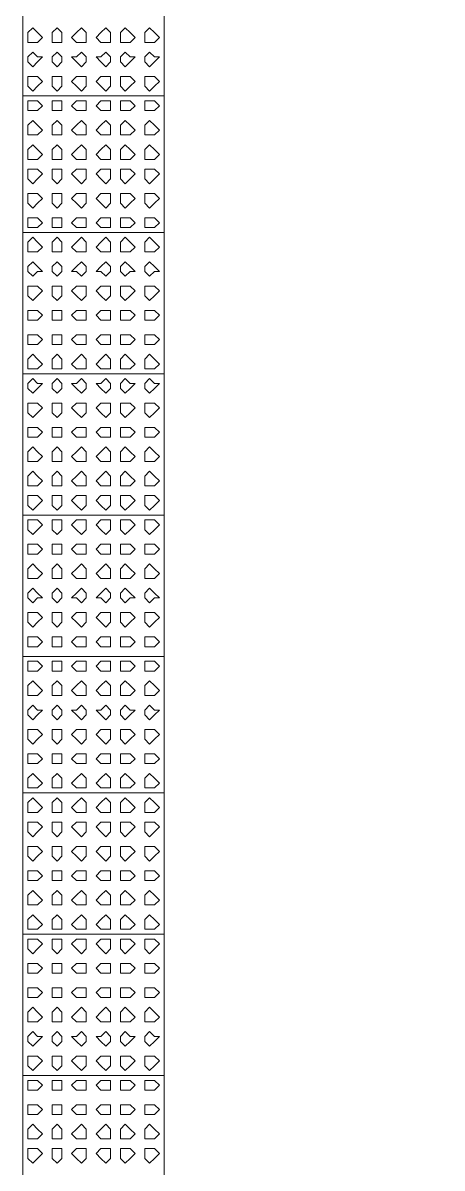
# Model space of a CAD drawing. Header units: millimetres. Extents: x -750 to 104995, y 68 to 66109.
# Drawn here: x 74565 to 75464, y 45755 to 48211 of the extents above; entities that cross this region are included whole.
import ezdxf

# ---------------------------------------------------------------- set-up
doc = ezdxf.new("R2010")
doc.units = ezdxf.units.MM
doc.layers.add('PDF_형상', color=7, linetype='Continuous')

msp = doc.modelspace()

# ---------------------------------------------------------------- linework, layer by layer
at = {"layer": 'PDF_형상', "lineweight": 5}
for points in [[(74868, 43404), (74868, 53456.9), (74868, 53404.6), (74878.5, 53404.6), (74878.5, 53394.2), (74878.5, 53227), (74878.5, 53216.5), (74868, 53206.1), (74868, 53164.3), (74868, 52861.2), (74868, 52558.2), (74565, 52558.2), (74565, 52861.2), (74868, 52861.2), (75160.6, 52861.2), (75160.6, 53164.3), (75463.7, 53164.3), (75463.7, 52861.2), (75160.6, 52861.2), (75160.6, 53164.3)], [(74868, 41669.4), (74868, 53164.3)]]:
    msp.add_lwpolyline(points, dxfattribs=at)
for points in [[(74565, 48357.3), (74565, 48054.3), (74868, 48054.3), (74868, 48357.3)], [(74606.8, 48179.7), (74596.3, 48190.1), (74585.9, 48200.6), (74575.4, 48190.1), (74575.4, 48179.7), (74575.4, 48169.2), (74585.9, 48169.2), (74596.3, 48169.2)], [(74648.6, 48179.7), (74648.6, 48190.1), (74638.1, 48200.6), (74627.7, 48190.1), (74627.7, 48179.7), (74627.7, 48169.2), (74638.1, 48169.2), (74648.6, 48169.2)], [(74700.8, 48179.7), (74700.8, 48190.1), (74690.4, 48200.6), (74679.9, 48190.1), (74669.5, 48179.7), (74679.9, 48169.2), (74690.4, 48169.2), (74700.8, 48169.2)], [(74753.1, 48179.7), (74753.1, 48190.1), (74742.6, 48200.6), (74732.2, 48190.1), (74721.7, 48179.7), (74732.2, 48169.2), (74742.6, 48169.2), (74753.1, 48169.2)], [(74805.3, 48179.7), (74794.9, 48190.1), (74784.4, 48200.6), (74774, 48190.1), (74774, 48179.7), (74774, 48169.2), (74784.4, 48169.2), (74794.9, 48169.2)], [(74857.6, 48179.7), (74847.1, 48190.1), (74836.7, 48200.6), (74826.2, 48190.1), (74826.2, 48179.7), (74826.2, 48169.2), (74836.7, 48169.2), (74847.1, 48169.2)], [(74606.8, 48137.9), (74596.3, 48137.9), (74585.9, 48148.3), (74575.4, 48137.9), (74575.4, 48127.4), (74585.9, 48117), (74596.3, 48127.4)], [(74648.6, 48137.9), (74638.1, 48148.3), (74627.7, 48137.9), (74627.7, 48127.4), (74638.1, 48117), (74648.6, 48127.4)], [(74700.8, 48137.9), (74690.4, 48148.3), (74679.9, 48137.9), (74669.5, 48137.9), (74679.9, 48127.4), (74690.4, 48117), (74700.8, 48127.4)], [(74753.1, 48137.9), (74742.6, 48148.3), (74732.2, 48137.9), (74721.7, 48137.9), (74732.2, 48127.4), (74742.6, 48117), (74753.1, 48127.4)], [(74805.3, 48137.9), (74794.9, 48137.9), (74784.4, 48148.3), (74774, 48137.9), (74774, 48127.4), (74784.4, 48117), (74794.9, 48127.4)], [(74857.6, 48137.9), (74847.1, 48137.9), (74836.7, 48148.3), (74826.2, 48137.9), (74826.2, 48127.4), (74836.7, 48117), (74847.1, 48127.4)], [(74606.8, 48085.6), (74596.3, 48096.1), (74585.9, 48096.1), (74575.4, 48096.1), (74575.4, 48085.6), (74575.4, 48075.2), (74585.9, 48064.7), (74596.3, 48075.2)], [(74648.6, 48085.6), (74648.6, 48096.1), (74638.1, 48096.1), (74627.7, 48096.1), (74627.7, 48085.6), (74627.7, 48075.2), (74638.1, 48064.7), (74648.6, 48075.2)], [(74700.8, 48085.6), (74700.8, 48096.1), (74690.4, 48096.1), (74679.9, 48096.1), (74669.5, 48085.6), (74679.9, 48075.2), (74690.4, 48064.7), (74700.8, 48075.2)], [(74753.1, 48085.6), (74753.1, 48096.1), (74742.6, 48096.1), (74732.2, 48096.1), (74721.7, 48085.6), (74732.2, 48075.2), (74742.6, 48064.7), (74753.1, 48075.2)], [(74805.3, 48085.6), (74794.9, 48096.1), (74784.4, 48096.1), (74774, 48096.1), (74774, 48085.6), (74774, 48075.2), (74784.4, 48064.7), (74794.9, 48075.2)], [(74857.6, 48085.6), (74847.1, 48096.1), (74836.7, 48096.1), (74826.2, 48096.1), (74826.2, 48085.6), (74826.2, 48075.2), (74836.7, 48064.7), (74847.1, 48075.2)], [(74565, 48054.3), (74565, 47761.7), (74868, 47761.7), (74868, 48054.3)], [(74606.8, 48033.4), (74596.3, 48043.8), (74585.9, 48043.8), (74575.4, 48043.8), (74575.4, 48033.4), (74575.4, 48022.9), (74585.9, 48022.9), (74596.3, 48022.9)], [(74648.6, 48033.4), (74648.6, 48043.8), (74638.1, 48043.8), (74627.7, 48043.8), (74627.7, 48033.4), (74627.7, 48022.9), (74638.1, 48022.9), (74648.6, 48022.9)], [(74700.8, 48033.4), (74700.8, 48043.8), (74690.4, 48043.8), (74679.9, 48043.8), (74669.5, 48033.4), (74679.9, 48022.9), (74690.4, 48022.9), (74700.8, 48022.9)], [(74753.1, 48033.4), (74753.1, 48043.8), (74742.6, 48043.8), (74732.2, 48043.8), (74721.7, 48033.4), (74732.2, 48022.9), (74742.6, 48022.9), (74753.1, 48022.9)], [(74805.3, 48033.4), (74794.9, 48043.8), (74784.4, 48043.8), (74774, 48043.8), (74774, 48033.4), (74774, 48022.9), (74784.4, 48022.9), (74794.9, 48022.9)], [(74857.6, 48033.4), (74847.1, 48043.8), (74836.7, 48043.8), (74826.2, 48043.8), (74826.2, 48033.4), (74826.2, 48022.9), (74836.7, 48022.9), (74847.1, 48022.9)], [(74606.8, 47981.1), (74596.3, 47991.6), (74585.9, 48002), (74575.4, 47991.6), (74575.4, 47981.1), (74575.4, 47970.7), (74585.9, 47970.7), (74596.3, 47970.7)], [(74648.6, 47981.1), (74648.6, 47991.6), (74638.1, 48002), (74627.7, 47991.6), (74627.7, 47981.1), (74627.7, 47970.7), (74638.1, 47970.7), (74648.6, 47970.7)], [(74700.8, 47981.1), (74700.8, 47991.6), (74690.4, 48002), (74679.9, 47991.6), (74669.5, 47981.1), (74679.9, 47970.7), (74690.4, 47970.7), (74700.8, 47970.7)], [(74753.1, 47981.1), (74753.1, 47991.6), (74742.6, 48002), (74732.2, 47991.6), (74721.7, 47981.1), (74732.2, 47970.7), (74742.6, 47970.7), (74753.1, 47970.7)], [(74805.3, 47981.1), (74794.9, 47991.6), (74784.4, 48002), (74774, 47991.6), (74774, 47981.1), (74774, 47970.7), (74784.4, 47970.7), (74794.9, 47970.7)], [(74857.6, 47981.1), (74847.1, 47991.6), (74836.7, 48002), (74826.2, 47991.6), (74826.2, 47981.1), (74826.2, 47970.7), (74836.7, 47970.7), (74847.1, 47970.7)], [(74606.8, 47928.9), (74596.3, 47939.3), (74585.9, 47949.8), (74575.4, 47939.3), (74575.4, 47928.9), (74575.4, 47918.4), (74585.9, 47918.4), (74596.3, 47918.4)], [(74648.6, 47928.9), (74648.6, 47939.3), (74638.1, 47949.8), (74627.7, 47939.3), (74627.7, 47928.9), (74627.7, 47918.4), (74638.1, 47918.4), (74648.6, 47918.4)], [(74700.8, 47928.9), (74700.8, 47939.3), (74690.4, 47949.8), (74679.9, 47939.3), (74669.5, 47928.9), (74679.9, 47918.4), (74690.4, 47918.4), (74700.8, 47918.4)], [(74753.1, 47928.9), (74753.1, 47939.3), (74742.6, 47949.8), (74732.2, 47939.3), (74721.7, 47928.9), (74732.2, 47918.4), (74742.6, 47918.4), (74753.1, 47918.4)], [(74805.3, 47928.9), (74794.9, 47939.3), (74784.4, 47949.8), (74774, 47939.3), (74774, 47928.9), (74774, 47918.4), (74784.4, 47918.4), (74794.9, 47918.4)], [(74857.6, 47928.9), (74847.1, 47939.3), (74836.7, 47949.8), (74826.2, 47939.3), (74826.2, 47928.9), (74826.2, 47918.4), (74836.7, 47918.4), (74847.1, 47918.4)], [(74606.8, 47887.1), (74596.3, 47897.5), (74585.9, 47897.5), (74575.4, 47897.5), (74575.4, 47887.1), (74575.4, 47876.6), (74585.9, 47866.2), (74596.3, 47876.6)], [(74648.6, 47887.1), (74648.6, 47897.5), (74638.1, 47897.5), (74627.7, 47897.5), (74627.7, 47887.1), (74627.7, 47876.6), (74638.1, 47866.2), (74648.6, 47876.6)], [(74700.8, 47887.1), (74700.8, 47897.5), (74690.4, 47897.5), (74679.9, 47897.5), (74669.5, 47887.1), (74679.9, 47876.6), (74690.4, 47866.2), (74700.8, 47876.6)], [(74753.1, 47887.1), (74753.1, 47897.5), (74742.6, 47897.5), (74732.2, 47897.5), (74721.7, 47887.1), (74732.2, 47876.6), (74742.6, 47866.2), (74753.1, 47876.6)], [(74805.3, 47887.1), (74794.9, 47897.5), (74784.4, 47897.5), (74774, 47897.5), (74774, 47887.1), (74774, 47876.6), (74784.4, 47866.2), (74794.9, 47876.6)], [(74857.6, 47887.1), (74847.1, 47897.5), (74836.7, 47897.5), (74826.2, 47897.5), (74826.2, 47887.1), (74826.2, 47876.6), (74836.7, 47866.2), (74847.1, 47876.6)], [(74606.8, 47834.8), (74596.3, 47845.3), (74585.9, 47845.3), (74575.4, 47845.3), (74575.4, 47834.8), (74575.4, 47824.4), (74585.9, 47813.9), (74596.3, 47824.4)], [(74648.6, 47834.8), (74648.6, 47845.3), (74638.1, 47845.3), (74627.7, 47845.3), (74627.7, 47834.8), (74627.7, 47824.4), (74638.1, 47813.9), (74648.6, 47824.4)], [(74700.8, 47834.8), (74700.8, 47845.3), (74690.4, 47845.3), (74679.9, 47845.3), (74669.5, 47834.8), (74679.9, 47824.4), (74690.4, 47813.9), (74700.8, 47824.4)], [(74753.1, 47834.8), (74753.1, 47845.3), (74742.6, 47845.3), (74732.2, 47845.3), (74721.7, 47834.8), (74732.2, 47824.4), (74742.6, 47813.9), (74753.1, 47824.4)], [(74805.3, 47834.8), (74794.9, 47845.3), (74784.4, 47845.3), (74774, 47845.3), (74774, 47834.8), (74774, 47824.4), (74784.4, 47813.9), (74794.9, 47824.4)], [(74857.6, 47834.8), (74847.1, 47845.3), (74836.7, 47845.3), (74826.2, 47845.3), (74826.2, 47834.8), (74826.2, 47824.4), (74836.7, 47813.9), (74847.1, 47824.4)], [(74606.8, 47782.6), (74596.3, 47793), (74585.9, 47793), (74575.4, 47793), (74575.4, 47782.6), (74575.4, 47772.1), (74585.9, 47772.1), (74596.3, 47772.1)], [(74648.6, 47782.6), (74648.6, 47793), (74638.1, 47793), (74627.7, 47793), (74627.7, 47782.6), (74627.7, 47772.1), (74638.1, 47772.1), (74648.6, 47772.1)], [(74700.8, 47782.6), (74700.8, 47793), (74690.4, 47793), (74679.9, 47793), (74669.5, 47782.6), (74679.9, 47772.1), (74690.4, 47772.1), (74700.8, 47772.1)], [(74753.1, 47782.6), (74753.1, 47793), (74742.6, 47793), (74732.2, 47793), (74721.7, 47782.6), (74732.2, 47772.1), (74742.6, 47772.1), (74753.1, 47772.1)], [(74805.3, 47782.6), (74794.9, 47793), (74784.4, 47793), (74774, 47793), (74774, 47782.6), (74774, 47772.1), (74784.4, 47772.1), (74794.9, 47772.1)], [(74857.6, 47782.6), (74847.1, 47793), (74836.7, 47793), (74826.2, 47793), (74826.2, 47782.6), (74826.2, 47772.1), (74836.7, 47772.1), (74847.1, 47772.1)], [(74565, 47761.7), (74565, 47458.6), (74868, 47458.6), (74868, 47761.7)], [(74606.8, 47730.3), (74596.3, 47740.8), (74585.9, 47751.2), (74575.4, 47740.8), (74575.4, 47730.3), (74575.4, 47719.9), (74585.9, 47719.9), (74596.3, 47719.9)], [(74648.6, 47730.3), (74648.6, 47740.8), (74638.1, 47751.2), (74627.7, 47740.8), (74627.7, 47730.3), (74627.7, 47719.9), (74638.1, 47719.9), (74648.6, 47719.9)], [(74700.8, 47730.3), (74700.8, 47740.8), (74690.4, 47751.2), (74679.9, 47740.8), (74669.5, 47730.3), (74679.9, 47719.9), (74690.4, 47719.9), (74700.8, 47719.9)], [(74753.1, 47730.3), (74753.1, 47740.8), (74742.6, 47751.2), (74732.2, 47740.8), (74721.7, 47730.3), (74732.2, 47719.9), (74742.6, 47719.9), (74753.1, 47719.9)], [(74805.3, 47730.3), (74794.9, 47740.8), (74784.4, 47751.2), (74774, 47740.8), (74774, 47730.3), (74774, 47719.9), (74784.4, 47719.9), (74794.9, 47719.9)], [(74857.6, 47730.3), (74847.1, 47740.8), (74836.7, 47751.2), (74826.2, 47740.8), (74826.2, 47730.3), (74826.2, 47719.9), (74836.7, 47719.9), (74847.1, 47719.9)], [(74606.8, 47678.1), (74596.3, 47688.5), (74585.9, 47699), (74575.4, 47688.5), (74575.4, 47678.1), (74585.9, 47667.6), (74596.3, 47678.1)], [(74648.6, 47678.1), (74648.6, 47688.5), (74638.1, 47699), (74627.7, 47688.5), (74627.7, 47678.1), (74638.1, 47667.6)], [(74700.8, 47678.1), (74700.8, 47688.5), (74690.4, 47699), (74679.9, 47688.5), (74669.5, 47678.1), (74679.9, 47678.1), (74690.4, 47667.6)], [(74753.1, 47678.1), (74753.1, 47688.5), (74742.6, 47699), (74732.2, 47688.5), (74721.7, 47678.1), (74732.2, 47678.1), (74742.6, 47667.6)], [(74805.3, 47678.1), (74794.9, 47688.5), (74784.4, 47699), (74774, 47688.5), (74774, 47678.1), (74784.4, 47667.6), (74794.9, 47678.1)], [(74857.6, 47678.1), (74847.1, 47688.5), (74836.7, 47699), (74826.2, 47688.5), (74826.2, 47678.1), (74836.7, 47667.6), (74847.1, 47678.1)], [(74606.8, 47636.3), (74596.3, 47646.7), (74585.9, 47646.7), (74575.4, 47646.7), (74575.4, 47636.3), (74575.4, 47625.8), (74585.9, 47615.4), (74596.3, 47625.8)], [(74648.6, 47636.3), (74648.6, 47646.7), (74638.1, 47646.7), (74627.7, 47646.7), (74627.7, 47636.3), (74627.7, 47625.8), (74638.1, 47615.4), (74648.6, 47625.8)], [(74700.8, 47636.3), (74700.8, 47646.7), (74690.4, 47646.7), (74679.9, 47646.7), (74669.5, 47636.3), (74679.9, 47625.8), (74690.4, 47615.4), (74700.8, 47625.8)], [(74753.1, 47636.3), (74753.1, 47646.7), (74742.6, 47646.7), (74732.2, 47646.7), (74721.7, 47636.3), (74732.2, 47625.8), (74742.6, 47615.4), (74753.1, 47625.8)], [(74805.3, 47636.3), (74794.9, 47646.7), (74784.4, 47646.7), (74774, 47646.7), (74774, 47636.3), (74774, 47625.8), (74784.4, 47615.4), (74794.9, 47625.8)], [(74857.6, 47636.3), (74847.1, 47646.7), (74836.7, 47646.7), (74826.2, 47646.7), (74826.2, 47636.3), (74826.2, 47625.8), (74836.7, 47615.4), (74847.1, 47625.8)], [(74606.8, 47584), (74596.3, 47594.5), (74585.9, 47594.5), (74575.4, 47594.5), (74575.4, 47584), (74575.4, 47573.6), (74585.9, 47573.6), (74596.3, 47573.6)], [(74648.6, 47584), (74648.6, 47594.5), (74638.1, 47594.5), (74627.7, 47594.5), (74627.7, 47584), (74627.7, 47573.6), (74638.1, 47573.6), (74648.6, 47573.6)], [(74700.8, 47584), (74700.8, 47594.5), (74690.4, 47594.5), (74679.9, 47594.5), (74669.5, 47584), (74679.9, 47573.6), (74690.4, 47573.6), (74700.8, 47573.6)], [(74753.1, 47584), (74753.1, 47594.5), (74742.6, 47594.5), (74732.2, 47594.5), (74721.7, 47584), (74732.2, 47573.6), (74742.6, 47573.6), (74753.1, 47573.6)], [(74805.3, 47584), (74794.9, 47594.5), (74784.4, 47594.5), (74774, 47594.5), (74774, 47584), (74774, 47573.6), (74784.4, 47573.6), (74794.9, 47573.6)], [(74857.6, 47584), (74847.1, 47594.5), (74836.7, 47594.5), (74826.2, 47594.5), (74826.2, 47584), (74826.2, 47573.6), (74836.7, 47573.6), (74847.1, 47573.6)], [(74606.8, 47531.8), (74596.3, 47542.2), (74585.9, 47542.2), (74575.4, 47542.2), (74575.4, 47531.8), (74575.4, 47521.3), (74585.9, 47521.3), (74596.3, 47521.3)], [(74648.6, 47531.8), (74648.6, 47542.2), (74638.1, 47542.2), (74627.7, 47542.2), (74627.7, 47531.8), (74627.7, 47521.3), (74638.1, 47521.3), (74648.6, 47521.3)], [(74700.8, 47531.8), (74700.8, 47542.2), (74690.4, 47542.2), (74679.9, 47542.2), (74669.5, 47531.8), (74679.9, 47521.3), (74690.4, 47521.3), (74700.8, 47521.3)], [(74753.1, 47531.8), (74753.1, 47542.2), (74742.6, 47542.2), (74732.2, 47542.2), (74721.7, 47531.8), (74732.2, 47521.3), (74742.6, 47521.3), (74753.1, 47521.3)], [(74805.3, 47531.8), (74794.9, 47542.2), (74784.4, 47542.2), (74774, 47542.2), (74774, 47531.8), (74774, 47521.3), (74784.4, 47521.3), (74794.9, 47521.3)], [(74857.6, 47531.8), (74847.1, 47542.2), (74836.7, 47542.2), (74826.2, 47542.2), (74826.2, 47531.8), (74826.2, 47521.3), (74836.7, 47521.3), (74847.1, 47521.3)], [(74606.8, 47479.5), (74596.3, 47490), (74585.9, 47500.4), (74575.4, 47490), (74575.4, 47479.5), (74575.4, 47469.1), (74585.9, 47469.1), (74596.3, 47469.1)], [(74648.6, 47479.5), (74648.6, 47490), (74638.1, 47500.4), (74627.7, 47490), (74627.7, 47479.5), (74627.7, 47469.1), (74638.1, 47469.1), (74648.6, 47469.1)], [(74700.8, 47479.5), (74700.8, 47490), (74690.4, 47500.4), (74679.9, 47490), (74669.5, 47479.5), (74679.9, 47469.1), (74690.4, 47469.1), (74700.8, 47469.1)], [(74753.1, 47479.5), (74753.1, 47490), (74742.6, 47500.4), (74732.2, 47490), (74721.7, 47479.5), (74732.2, 47469.1), (74742.6, 47469.1), (74753.1, 47469.1)], [(74805.3, 47479.5), (74794.9, 47490), (74784.4, 47500.4), (74774, 47490), (74774, 47479.5), (74774, 47469.1), (74784.4, 47469.1), (74794.9, 47469.1)], [(74857.6, 47479.5), (74847.1, 47490), (74836.7, 47500.4), (74826.2, 47490), (74826.2, 47479.5), (74826.2, 47469.1), (74836.7, 47469.1), (74847.1, 47469.1)], [(74565, 47458.6), (74565, 47155.6), (74868, 47155.6), (74868, 47458.6)], [(74606.8, 47437.7), (74596.3, 47437.7), (74585.9, 47448.2), (74575.4, 47437.7), (74575.4, 47427.3), (74585.9, 47416.8), (74596.3, 47427.3)], [(74648.6, 47437.7), (74638.1, 47448.2), (74627.7, 47437.7), (74627.7, 47427.3), (74638.1, 47416.8), (74648.6, 47427.3)], [(74700.8, 47437.7), (74690.4, 47448.2), (74679.9, 47437.7), (74669.5, 47437.7), (74679.9, 47427.3), (74690.4, 47416.8), (74700.8, 47427.3)], [(74753.1, 47437.7), (74742.6, 47448.2), (74732.2, 47437.7), (74721.7, 47437.7), (74732.2, 47427.3), (74742.6, 47416.8), (74753.1, 47427.3)], [(74805.3, 47437.7), (74794.9, 47437.7), (74784.4, 47448.2), (74774, 47437.7), (74774, 47427.3), (74784.4, 47416.8), (74794.9, 47427.3)], [(74857.6, 47437.7), (74847.1, 47437.7), (74836.7, 47448.2), (74826.2, 47437.7), (74826.2, 47427.3), (74836.7, 47416.8), (74847.1, 47427.3)], [(74606.8, 47385.5), (74596.3, 47395.9), (74585.9, 47395.9), (74575.4, 47395.9), (74575.4, 47385.5), (74575.4, 47375), (74585.9, 47364.6), (74596.3, 47375)], [(74648.6, 47385.5), (74648.6, 47395.9), (74638.1, 47395.9), (74627.7, 47395.9), (74627.7, 47385.5), (74627.7, 47375), (74638.1, 47364.6), (74648.6, 47375)], [(74700.8, 47385.5), (74700.8, 47395.9), (74690.4, 47395.9), (74679.9, 47395.9), (74669.5, 47385.5), (74679.9, 47375), (74690.4, 47364.6), (74700.8, 47375)], [(74753.1, 47385.5), (74753.1, 47395.9), (74742.6, 47395.9), (74732.2, 47395.9), (74721.7, 47385.5), (74732.2, 47375), (74742.6, 47364.6), (74753.1, 47375)], [(74805.3, 47385.5), (74794.9, 47395.9), (74784.4, 47395.9), (74774, 47395.9), (74774, 47385.5), (74774, 47375), (74784.4, 47364.6), (74794.9, 47375)], [(74857.6, 47385.5), (74847.1, 47395.9), (74836.7, 47395.9), (74826.2, 47395.9), (74826.2, 47385.5), (74826.2, 47375), (74836.7, 47364.6), (74847.1, 47375)], [(74606.8, 47333.2), (74596.3, 47343.7), (74585.9, 47343.7), (74575.4, 47343.7), (74575.4, 47333.2), (74575.4, 47322.8), (74585.9, 47322.8), (74596.3, 47322.8)], [(74648.6, 47333.2), (74648.6, 47343.7), (74638.1, 47343.7), (74627.7, 47343.7), (74627.7, 47333.2), (74627.7, 47322.8), (74638.1, 47322.8), (74648.6, 47322.8)], [(74700.8, 47333.2), (74700.8, 47343.7), (74690.4, 47343.7), (74679.9, 47343.7), (74669.5, 47333.2), (74679.9, 47322.8), (74690.4, 47322.8), (74700.8, 47322.8)], [(74753.1, 47333.2), (74753.1, 47343.7), (74742.6, 47343.7), (74732.2, 47343.7), (74721.7, 47333.2), (74732.2, 47322.8), (74742.6, 47322.8), (74753.1, 47322.8)], [(74805.3, 47333.2), (74794.9, 47343.7), (74784.4, 47343.7), (74774, 47343.7), (74774, 47333.2), (74774, 47322.8), (74784.4, 47322.8), (74794.9, 47322.8)], [(74857.6, 47333.2), (74847.1, 47343.7), (74836.7, 47343.7), (74826.2, 47343.7), (74826.2, 47333.2), (74826.2, 47322.8), (74836.7, 47322.8), (74847.1, 47322.8)], [(74606.8, 47281), (74596.3, 47291.4), (74585.9, 47301.9), (74575.4, 47291.4), (74575.4, 47281), (74575.4, 47270.5), (74585.9, 47270.5), (74596.3, 47270.5)], [(74648.6, 47281), (74648.6, 47291.4), (74638.1, 47301.9), (74627.7, 47291.4), (74627.7, 47281), (74627.7, 47270.5), (74638.1, 47270.5), (74648.6, 47270.5)], [(74700.8, 47281), (74700.8, 47291.4), (74690.4, 47301.9), (74679.9, 47291.4), (74669.5, 47281), (74679.9, 47270.5), (74690.4, 47270.5), (74700.8, 47270.5)], [(74753.1, 47281), (74753.1, 47291.4), (74742.6, 47301.9), (74732.2, 47291.4), (74721.7, 47281), (74732.2, 47270.5), (74742.6, 47270.5), (74753.1, 47270.5)], [(74805.3, 47281), (74794.9, 47291.4), (74784.4, 47301.9), (74774, 47291.4), (74774, 47281), (74774, 47270.5), (74784.4, 47270.5), (74794.9, 47270.5)], [(74857.6, 47281), (74847.1, 47291.4), (74836.7, 47301.9), (74826.2, 47291.4), (74826.2, 47281), (74826.2, 47270.5), (74836.7, 47270.5), (74847.1, 47270.5)], [(74606.8, 47228.7), (74596.3, 47239.2), (74585.9, 47249.6), (74575.4, 47239.2), (74575.4, 47228.7), (74575.4, 47218.3), (74585.9, 47218.3), (74596.3, 47218.3)], [(74648.6, 47228.7), (74648.6, 47239.2), (74638.1, 47249.6), (74627.7, 47239.2), (74627.7, 47228.7), (74627.7, 47218.3), (74638.1, 47218.3), (74648.6, 47218.3)], [(74700.8, 47228.7), (74700.8, 47239.2), (74690.4, 47249.6), (74679.9, 47239.2), (74669.5, 47228.7), (74679.9, 47218.3), (74690.4, 47218.3), (74700.8, 47218.3)], [(74753.1, 47228.7), (74753.1, 47239.2), (74742.6, 47249.6), (74732.2, 47239.2), (74721.7, 47228.7), (74732.2, 47218.3), (74742.6, 47218.3), (74753.1, 47218.3)], [(74805.3, 47228.7), (74794.9, 47239.2), (74784.4, 47249.6), (74774, 47239.2), (74774, 47228.7), (74774, 47218.3), (74784.4, 47218.3), (74794.9, 47218.3)], [(74857.6, 47228.7), (74847.1, 47239.2), (74836.7, 47249.6), (74826.2, 47239.2), (74826.2, 47228.7), (74826.2, 47218.3), (74836.7, 47218.3), (74847.1, 47218.3)], [(74606.8, 47186.9), (74596.3, 47197.4), (74585.9, 47197.4), (74575.4, 47197.4), (74575.4, 47186.9), (74575.4, 47176.5), (74585.9, 47166), (74596.3, 47176.5)], [(74648.6, 47186.9), (74648.6, 47197.4), (74638.1, 47197.4), (74627.7, 47197.4), (74627.7, 47186.9), (74627.7, 47176.5), (74638.1, 47166), (74648.6, 47176.5)], [(74700.8, 47186.9), (74700.8, 47197.4), (74690.4, 47197.4), (74679.9, 47197.4), (74669.5, 47186.9), (74679.9, 47176.5), (74690.4, 47166), (74700.8, 47176.5)], [(74753.1, 47186.9), (74753.1, 47197.4), (74742.6, 47197.4), (74732.2, 47197.4), (74721.7, 47186.9), (74732.2, 47176.5), (74742.6, 47166), (74753.1, 47176.5)], [(74805.3, 47186.9), (74794.9, 47197.4), (74784.4, 47197.4), (74774, 47197.4), (74774, 47186.9), (74774, 47176.5), (74784.4, 47166), (74794.9, 47176.5)], [(74857.6, 47186.9), (74847.1, 47197.4), (74836.7, 47197.4), (74826.2, 47197.4), (74826.2, 47186.9), (74826.2, 47176.5), (74836.7, 47166), (74847.1, 47176.5)], [(74565, 47155.6), (74565, 46852.5), (74868, 46852.5), (74868, 47155.6)], [(74606.8, 47134.7), (74596.3, 47145.1), (74585.9, 47145.1), (74575.4, 47145.1), (74575.4, 47134.7), (74575.4, 47124.2), (74585.9, 47113.8), (74596.3, 47124.2)], [(74648.6, 47134.7), (74648.6, 47145.1), (74638.1, 47145.1), (74627.7, 47145.1), (74627.7, 47134.7), (74627.7, 47124.2), (74638.1, 47113.8), (74648.6, 47124.2)], [(74700.8, 47134.7), (74700.8, 47145.1), (74690.4, 47145.1), (74679.9, 47145.1), (74669.5, 47134.7), (74679.9, 47124.2), (74690.4, 47113.8), (74700.8, 47124.2)], [(74753.1, 47134.7), (74753.1, 47145.1), (74742.6, 47145.1), (74732.2, 47145.1), (74721.7, 47134.7), (74732.2, 47124.2), (74742.6, 47113.8), (74753.1, 47124.2)], [(74805.3, 47134.7), (74794.9, 47145.1), (74784.4, 47145.1), (74774, 47145.1), (74774, 47134.7), (74774, 47124.2), (74784.4, 47113.8), (74794.9, 47124.2)], [(74857.6, 47134.7), (74847.1, 47145.1), (74836.7, 47145.1), (74826.2, 47145.1), (74826.2, 47134.7), (74826.2, 47124.2), (74836.7, 47113.8), (74847.1, 47124.2)], [(74606.8, 47082.4), (74596.3, 47092.9), (74585.9, 47092.9), (74575.4, 47092.9), (74575.4, 47082.4), (74575.4, 47072), (74585.9, 47072), (74596.3, 47072)], [(74648.6, 47082.4), (74648.6, 47092.9), (74638.1, 47092.9), (74627.7, 47092.9), (74627.7, 47082.4), (74627.7, 47072), (74638.1, 47072), (74648.6, 47072)], [(74700.8, 47082.4), (74700.8, 47092.9), (74690.4, 47092.9), (74679.9, 47092.9), (74669.5, 47082.4), (74679.9, 47072), (74690.4, 47072), (74700.8, 47072)], [(74753.1, 47082.4), (74753.1, 47092.9), (74742.6, 47092.9), (74732.2, 47092.9), (74721.7, 47082.4), (74732.2, 47072), (74742.6, 47072), (74753.1, 47072)], [(74805.3, 47082.4), (74794.9, 47092.9), (74784.4, 47092.9), (74774, 47092.9), (74774, 47082.4), (74774, 47072), (74784.4, 47072), (74794.9, 47072)], [(74857.6, 47082.4), (74847.1, 47092.9), (74836.7, 47092.9), (74826.2, 47092.9), (74826.2, 47082.4), (74826.2, 47072), (74836.7, 47072), (74847.1, 47072)], [(74606.8, 47030.2), (74596.3, 47040.6), (74585.9, 47051.1), (74575.4, 47040.6), (74575.4, 47030.2), (74575.4, 47019.7), (74585.9, 47019.7), (74596.3, 47019.7)], [(74648.6, 47030.2), (74648.6, 47040.6), (74638.1, 47051.1), (74627.7, 47040.6), (74627.7, 47030.2), (74627.7, 47019.7), (74638.1, 47019.7), (74648.6, 47019.7)], [(74700.8, 47030.2), (74700.8, 47040.6), (74690.4, 47051.1), (74679.9, 47040.6), (74669.5, 47030.2), (74679.9, 47019.7), (74690.4, 47019.7), (74700.8, 47019.7)], [(74753.1, 47030.2), (74753.1, 47040.6), (74742.6, 47051.1), (74732.2, 47040.6), (74721.7, 47030.2), (74732.2, 47019.7), (74742.6, 47019.7), (74753.1, 47019.7)], [(74805.3, 47030.2), (74794.9, 47040.6), (74784.4, 47051.1), (74774, 47040.6), (74774, 47030.2), (74774, 47019.7), (74784.4, 47019.7), (74794.9, 47019.7)], [(74857.6, 47030.2), (74847.1, 47040.6), (74836.7, 47051.1), (74826.2, 47040.6), (74826.2, 47030.2), (74826.2, 47019.7), (74836.7, 47019.7), (74847.1, 47019.7)], [(74606.8, 46977.9), (74596.3, 46988.4), (74585.9, 46998.8), (74575.4, 46988.4), (74575.4, 46977.9), (74585.9, 46967.5), (74596.3, 46977.9)], [(74648.6, 46977.9), (74648.6, 46988.4), (74638.1, 46998.8), (74627.7, 46988.4), (74627.7, 46977.9), (74638.1, 46967.5)], [(74700.8, 46977.9), (74700.8, 46988.4), (74690.4, 46998.8), (74679.9, 46988.4), (74669.5, 46977.9), (74679.9, 46977.9), (74690.4, 46967.5)], [(74753.1, 46977.9), (74753.1, 46988.4), (74742.6, 46998.8), (74732.2, 46988.4), (74721.7, 46977.9), (74732.2, 46977.9), (74742.6, 46967.5)], [(74805.3, 46977.9), (74794.9, 46988.4), (74784.4, 46998.8), (74774, 46988.4), (74774, 46977.9), (74784.4, 46967.5), (74794.9, 46977.9)], [(74857.6, 46977.9), (74847.1, 46988.4), (74836.7, 46998.8), (74826.2, 46988.4), (74826.2, 46977.9), (74836.7, 46967.5), (74847.1, 46977.9)], [(74606.8, 46936.1), (74596.3, 46946.6), (74585.9, 46946.6), (74575.4, 46946.6), (74575.4, 46936.1), (74575.4, 46925.7), (74585.9, 46915.2), (74596.3, 46925.7)], [(74648.6, 46936.1), (74648.6, 46946.6), (74638.1, 46946.6), (74627.7, 46946.6), (74627.7, 46936.1), (74627.7, 46925.7), (74638.1, 46915.2), (74648.6, 46925.7)], [(74700.8, 46936.1), (74700.8, 46946.6), (74690.4, 46946.6), (74679.9, 46946.6), (74669.5, 46936.1), (74679.9, 46925.7), (74690.4, 46915.2), (74700.8, 46925.7)], [(74753.1, 46936.1), (74753.1, 46946.6), (74742.6, 46946.6), (74732.2, 46946.6), (74721.7, 46936.1), (74732.2, 46925.7), (74742.6, 46915.2), (74753.1, 46925.7)], [(74805.3, 46936.1), (74794.9, 46946.6), (74784.4, 46946.6), (74774, 46946.6), (74774, 46936.1), (74774, 46925.7), (74784.4, 46915.2), (74794.9, 46925.7)], [(74857.6, 46936.1), (74847.1, 46946.6), (74836.7, 46946.6), (74826.2, 46946.6), (74826.2, 46936.1), (74826.2, 46925.7), (74836.7, 46915.2), (74847.1, 46925.7)], [(74606.8, 46883.9), (74596.3, 46894.3), (74585.9, 46894.3), (74575.4, 46894.3), (74575.4, 46883.9), (74575.4, 46873.4), (74585.9, 46873.4), (74596.3, 46873.4)], [(74648.6, 46883.9), (74648.6, 46894.3), (74638.1, 46894.3), (74627.7, 46894.3), (74627.7, 46883.9), (74627.7, 46873.4), (74638.1, 46873.4), (74648.6, 46873.4)], [(74700.8, 46883.9), (74700.8, 46894.3), (74690.4, 46894.3), (74679.9, 46894.3), (74669.5, 46883.9), (74679.9, 46873.4), (74690.4, 46873.4), (74700.8, 46873.4)], [(74753.1, 46883.9), (74753.1, 46894.3), (74742.6, 46894.3), (74732.2, 46894.3), (74721.7, 46883.9), (74732.2, 46873.4), (74742.6, 46873.4), (74753.1, 46873.4)], [(74805.3, 46883.9), (74794.9, 46894.3), (74784.4, 46894.3), (74774, 46894.3), (74774, 46883.9), (74774, 46873.4), (74784.4, 46873.4), (74794.9, 46873.4)], [(74857.6, 46883.9), (74847.1, 46894.3), (74836.7, 46894.3), (74826.2, 46894.3), (74826.2, 46883.9), (74826.2, 46873.4), (74836.7, 46873.4), (74847.1, 46873.4)], [(74565, 46852.5), (74565, 46559.9), (74868, 46559.9), (74868, 46852.5)], [(74606.8, 46831.6), (74596.3, 46842.1), (74585.9, 46842.1), (74575.4, 46842.1), (74575.4, 46831.6), (74575.4, 46821.2), (74585.9, 46821.2), (74596.3, 46821.2)], [(74648.6, 46831.6), (74648.6, 46842.1), (74638.1, 46842.1), (74627.7, 46842.1), (74627.7, 46831.6), (74627.7, 46821.2), (74638.1, 46821.2), (74648.6, 46821.2)], [(74700.8, 46831.6), (74700.8, 46842.1), (74690.4, 46842.1), (74679.9, 46842.1), (74669.5, 46831.6), (74679.9, 46821.2), (74690.4, 46821.2), (74700.8, 46821.2)], [(74753.1, 46831.6), (74753.1, 46842.1), (74742.6, 46842.1), (74732.2, 46842.1), (74721.7, 46831.6), (74732.2, 46821.2), (74742.6, 46821.2), (74753.1, 46821.2)], [(74805.3, 46831.6), (74794.9, 46842.1), (74784.4, 46842.1), (74774, 46842.1), (74774, 46831.6), (74774, 46821.2), (74784.4, 46821.2), (74794.9, 46821.2)], [(74857.6, 46831.6), (74847.1, 46842.1), (74836.7, 46842.1), (74826.2, 46842.1), (74826.2, 46831.6), (74826.2, 46821.2), (74836.7, 46821.2), (74847.1, 46821.2)], [(74606.8, 46779.4), (74596.3, 46789.8), (74585.9, 46800.3), (74575.4, 46789.8), (74575.4, 46779.4), (74575.4, 46768.9), (74585.9, 46768.9), (74596.3, 46768.9)], [(74648.6, 46779.4), (74648.6, 46789.8), (74638.1, 46800.3), (74627.7, 46789.8), (74627.7, 46779.4), (74627.7, 46768.9), (74638.1, 46768.9), (74648.6, 46768.9)], [(74700.8, 46779.4), (74700.8, 46789.8), (74690.4, 46800.3), (74679.9, 46789.8), (74669.5, 46779.4), (74679.9, 46768.9), (74690.4, 46768.9), (74700.8, 46768.9)], [(74753.1, 46779.4), (74753.1, 46789.8), (74742.6, 46800.3), (74732.2, 46789.8), (74721.7, 46779.4), (74732.2, 46768.9), (74742.6, 46768.9), (74753.1, 46768.9)], [(74805.3, 46779.4), (74794.9, 46789.8), (74784.4, 46800.3), (74774, 46789.8), (74774, 46779.4), (74774, 46768.9), (74784.4, 46768.9), (74794.9, 46768.9)], [(74857.6, 46779.4), (74847.1, 46789.8), (74836.7, 46800.3), (74826.2, 46789.8), (74826.2, 46779.4), (74826.2, 46768.9), (74836.7, 46768.9), (74847.1, 46768.9)], [(74606.8, 46737.6), (74596.3, 46737.6), (74585.9, 46748), (74575.4, 46737.6), (74575.4, 46727.1), (74585.9, 46716.7), (74596.3, 46727.1)], [(74648.6, 46737.6), (74638.1, 46748), (74627.7, 46737.6), (74627.7, 46727.1), (74638.1, 46716.7), (74648.6, 46727.1)], [(74700.8, 46737.6), (74690.4, 46748), (74679.9, 46737.6), (74669.5, 46737.6), (74679.9, 46727.1), (74690.4, 46716.7), (74700.8, 46727.1)], [(74753.1, 46737.6), (74742.6, 46748), (74732.2, 46737.6), (74721.7, 46737.6), (74732.2, 46727.1), (74742.6, 46716.7), (74753.1, 46727.1)], [(74805.3, 46737.6), (74794.9, 46737.6), (74784.4, 46748), (74774, 46737.6), (74774, 46727.1), (74784.4, 46716.7), (74794.9, 46727.1)], [(74857.6, 46737.6), (74847.1, 46737.6), (74836.7, 46748), (74826.2, 46737.6), (74826.2, 46727.1), (74836.7, 46716.7), (74847.1, 46727.1)], [(74606.8, 46685.3), (74596.3, 46695.8), (74585.9, 46695.8), (74575.4, 46695.8), (74575.4, 46685.3), (74575.4, 46674.9), (74585.9, 46664.4), (74596.3, 46674.9)], [(74648.6, 46685.3), (74648.6, 46695.8), (74638.1, 46695.8), (74627.7, 46695.8), (74627.7, 46685.3), (74627.7, 46674.9), (74638.1, 46664.4), (74648.6, 46674.9)], [(74700.8, 46685.3), (74700.8, 46695.8), (74690.4, 46695.8), (74679.9, 46695.8), (74669.5, 46685.3), (74679.9, 46674.9), (74690.4, 46664.4), (74700.8, 46674.9)], [(74753.1, 46685.3), (74753.1, 46695.8), (74742.6, 46695.8), (74732.2, 46695.8), (74721.7, 46685.3), (74732.2, 46674.9), (74742.6, 46664.4), (74753.1, 46674.9)], [(74805.3, 46685.3), (74794.9, 46695.8), (74784.4, 46695.8), (74774, 46695.8), (74774, 46685.3), (74774, 46674.9), (74784.4, 46664.4), (74794.9, 46674.9)], [(74857.6, 46685.3), (74847.1, 46695.8), (74836.7, 46695.8), (74826.2, 46695.8), (74826.2, 46685.3), (74826.2, 46674.9), (74836.7, 46664.4), (74847.1, 46674.9)], [(74606.8, 46633.1), (74596.3, 46643.5), (74585.9, 46643.5), (74575.4, 46643.5), (74575.4, 46633.1), (74575.4, 46622.6), (74585.9, 46622.6), (74596.3, 46622.6)], [(74648.6, 46633.1), (74648.6, 46643.5), (74638.1, 46643.5), (74627.7, 46643.5), (74627.7, 46633.1), (74627.7, 46622.6), (74638.1, 46622.6), (74648.6, 46622.6)], [(74700.8, 46633.1), (74700.8, 46643.5), (74690.4, 46643.5), (74679.9, 46643.5), (74669.5, 46633.1), (74679.9, 46622.6), (74690.4, 46622.6), (74700.8, 46622.6)], [(74753.1, 46633.1), (74753.1, 46643.5), (74742.6, 46643.5), (74732.2, 46643.5), (74721.7, 46633.1), (74732.2, 46622.6), (74742.6, 46622.6), (74753.1, 46622.6)], [(74805.3, 46633.1), (74794.9, 46643.5), (74784.4, 46643.5), (74774, 46643.5), (74774, 46633.1), (74774, 46622.6), (74784.4, 46622.6), (74794.9, 46622.6)], [(74857.6, 46633.1), (74847.1, 46643.5), (74836.7, 46643.5), (74826.2, 46643.5), (74826.2, 46633.1), (74826.2, 46622.6), (74836.7, 46622.6), (74847.1, 46622.6)], [(74606.8, 46580.8), (74596.3, 46591.3), (74585.9, 46601.7), (74575.4, 46591.3), (74575.4, 46580.8), (74575.4, 46570.4), (74585.9, 46570.4), (74596.3, 46570.4)], [(74648.6, 46580.8), (74648.6, 46591.3), (74638.1, 46601.7), (74627.7, 46591.3), (74627.7, 46580.8), (74627.7, 46570.4), (74638.1, 46570.4), (74648.6, 46570.4)], [(74700.8, 46580.8), (74700.8, 46591.3), (74690.4, 46601.7), (74679.9, 46591.3), (74669.5, 46580.8), (74679.9, 46570.4), (74690.4, 46570.4), (74700.8, 46570.4)], [(74753.1, 46580.8), (74753.1, 46591.3), (74742.6, 46601.7), (74732.2, 46591.3), (74721.7, 46580.8), (74732.2, 46570.4), (74742.6, 46570.4), (74753.1, 46570.4)], [(74805.3, 46580.8), (74794.9, 46591.3), (74784.4, 46601.7), (74774, 46591.3), (74774, 46580.8), (74774, 46570.4), (74784.4, 46570.4), (74794.9, 46570.4)], [(74857.6, 46580.8), (74847.1, 46591.3), (74836.7, 46601.7), (74826.2, 46591.3), (74826.2, 46580.8), (74826.2, 46570.4), (74836.7, 46570.4), (74847.1, 46570.4)], [(74565, 46559.9), (74565, 46256.9), (74868, 46256.9), (74868, 46559.9)], [(74606.8, 46528.6), (74596.3, 46539), (74585.9, 46549.5), (74575.4, 46539), (74575.4, 46528.6), (74575.4, 46518.1), (74585.9, 46518.1), (74596.3, 46518.1)], [(74648.6, 46528.6), (74648.6, 46539), (74638.1, 46549.5), (74627.7, 46539), (74627.7, 46528.6), (74627.7, 46518.1), (74638.1, 46518.1), (74648.6, 46518.1)], [(74700.8, 46528.6), (74700.8, 46539), (74690.4, 46549.5), (74679.9, 46539), (74669.5, 46528.6), (74679.9, 46518.1), (74690.4, 46518.1), (74700.8, 46518.1)], [(74753.1, 46528.6), (74753.1, 46539), (74742.6, 46549.5), (74732.2, 46539), (74721.7, 46528.6), (74732.2, 46518.1), (74742.6, 46518.1), (74753.1, 46518.1)], [(74805.3, 46528.6), (74794.9, 46539), (74784.4, 46549.5), (74774, 46539), (74774, 46528.6), (74774, 46518.1), (74784.4, 46518.1), (74794.9, 46518.1)], [(74857.6, 46528.6), (74847.1, 46539), (74836.7, 46549.5), (74826.2, 46539), (74826.2, 46528.6), (74826.2, 46518.1), (74836.7, 46518.1), (74847.1, 46518.1)], [(74606.8, 46486.8), (74596.3, 46497.2), (74585.9, 46497.2), (74575.4, 46497.2), (74575.4, 46486.8), (74575.4, 46476.3), (74585.9, 46465.9), (74596.3, 46476.3)], [(74648.6, 46486.8), (74648.6, 46497.2), (74638.1, 46497.2), (74627.7, 46497.2), (74627.7, 46486.8), (74627.7, 46476.3), (74638.1, 46465.9), (74648.6, 46476.3)], [(74700.8, 46486.8), (74700.8, 46497.2), (74690.4, 46497.2), (74679.9, 46497.2), (74669.5, 46486.8), (74679.9, 46476.3), (74690.4, 46465.9), (74700.8, 46476.3)], [(74753.1, 46486.8), (74753.1, 46497.2), (74742.6, 46497.2), (74732.2, 46497.2), (74721.7, 46486.8), (74732.2, 46476.3), (74742.6, 46465.9), (74753.1, 46476.3)], [(74805.3, 46486.8), (74794.9, 46497.2), (74784.4, 46497.2), (74774, 46497.2), (74774, 46486.8), (74774, 46476.3), (74784.4, 46465.9), (74794.9, 46476.3)], [(74857.6, 46486.8), (74847.1, 46497.2), (74836.7, 46497.2), (74826.2, 46497.2), (74826.2, 46486.8), (74826.2, 46476.3), (74836.7, 46465.9), (74847.1, 46476.3)], [(74606.8, 46434.5), (74596.3, 46445), (74585.9, 46445), (74575.4, 46445), (74575.4, 46434.5), (74575.4, 46424.1), (74585.9, 46413.6), (74596.3, 46424.1)], [(74648.6, 46434.5), (74648.6, 46445), (74638.1, 46445), (74627.7, 46445), (74627.7, 46434.5), (74627.7, 46424.1), (74638.1, 46413.6), (74648.6, 46424.1)], [(74700.8, 46434.5), (74700.8, 46445), (74690.4, 46445), (74679.9, 46445), (74669.5, 46434.5), (74679.9, 46424.1), (74690.4, 46413.6), (74700.8, 46424.1)], [(74753.1, 46434.5), (74753.1, 46445), (74742.6, 46445), (74732.2, 46445), (74721.7, 46434.5), (74732.2, 46424.1), (74742.6, 46413.6), (74753.1, 46424.1)], [(74805.3, 46434.5), (74794.9, 46445), (74784.4, 46445), (74774, 46445), (74774, 46434.5), (74774, 46424.1), (74784.4, 46413.6), (74794.9, 46424.1)], [(74857.6, 46434.5), (74847.1, 46445), (74836.7, 46445), (74826.2, 46445), (74826.2, 46434.5), (74826.2, 46424.1), (74836.7, 46413.6), (74847.1, 46424.1)], [(74606.8, 46382.3), (74596.3, 46392.7), (74585.9, 46392.7), (74575.4, 46392.7), (74575.4, 46382.3), (74575.4, 46371.8), (74585.9, 46371.8), (74596.3, 46371.8)], [(74648.6, 46382.3), (74648.6, 46392.7), (74638.1, 46392.7), (74627.7, 46392.7), (74627.7, 46382.3), (74627.7, 46371.8), (74638.1, 46371.8), (74648.6, 46371.8)], [(74700.8, 46382.3), (74700.8, 46392.7), (74690.4, 46392.7), (74679.9, 46392.7), (74669.5, 46382.3), (74679.9, 46371.8), (74690.4, 46371.8), (74700.8, 46371.8)], [(74753.1, 46382.3), (74753.1, 46392.7), (74742.6, 46392.7), (74732.2, 46392.7), (74721.7, 46382.3), (74732.2, 46371.8), (74742.6, 46371.8), (74753.1, 46371.8)], [(74805.3, 46382.3), (74794.9, 46392.7), (74784.4, 46392.7), (74774, 46392.7), (74774, 46382.3), (74774, 46371.8), (74784.4, 46371.8), (74794.9, 46371.8)], [(74857.6, 46382.3), (74847.1, 46392.7), (74836.7, 46392.7), (74826.2, 46392.7), (74826.2, 46382.3), (74826.2, 46371.8), (74836.7, 46371.8), (74847.1, 46371.8)], [(74606.8, 46330), (74596.3, 46340.5), (74585.9, 46350.9), (74575.4, 46340.5), (74575.4, 46330), (74575.4, 46319.6), (74585.9, 46319.6), (74596.3, 46319.6)], [(74648.6, 46330), (74648.6, 46340.5), (74638.1, 46350.9), (74627.7, 46340.5), (74627.7, 46330), (74627.7, 46319.6), (74638.1, 46319.6), (74648.6, 46319.6)], [(74700.8, 46330), (74700.8, 46340.5), (74690.4, 46350.9), (74679.9, 46340.5), (74669.5, 46330), (74679.9, 46319.6), (74690.4, 46319.6), (74700.8, 46319.6)], [(74753.1, 46330), (74753.1, 46340.5), (74742.6, 46350.9), (74732.2, 46340.5), (74721.7, 46330), (74732.2, 46319.6), (74742.6, 46319.6), (74753.1, 46319.6)], [(74805.3, 46330), (74794.9, 46340.5), (74784.4, 46350.9), (74774, 46340.5), (74774, 46330), (74774, 46319.6), (74784.4, 46319.6), (74794.9, 46319.6)], [(74857.6, 46330), (74847.1, 46340.5), (74836.7, 46350.9), (74826.2, 46340.5), (74826.2, 46330), (74826.2, 46319.6), (74836.7, 46319.6), (74847.1, 46319.6)], [(74606.8, 46277.8), (74596.3, 46288.2), (74585.9, 46298.7), (74575.4, 46288.2), (74575.4, 46277.8), (74575.4, 46267.3), (74585.9, 46267.3), (74596.3, 46267.3)], [(74648.6, 46277.8), (74648.6, 46288.2), (74638.1, 46298.7), (74627.7, 46288.2), (74627.7, 46277.8), (74627.7, 46267.3), (74638.1, 46267.3), (74648.6, 46267.3)], [(74700.8, 46277.8), (74700.8, 46288.2), (74690.4, 46298.7), (74679.9, 46288.2), (74669.5, 46277.8), (74679.9, 46267.3), (74690.4, 46267.3), (74700.8, 46267.3)], [(74753.1, 46277.8), (74753.1, 46288.2), (74742.6, 46298.7), (74732.2, 46288.2), (74721.7, 46277.8), (74732.2, 46267.3), (74742.6, 46267.3), (74753.1, 46267.3)], [(74805.3, 46277.8), (74794.9, 46288.2), (74784.4, 46298.7), (74774, 46288.2), (74774, 46277.8), (74774, 46267.3), (74784.4, 46267.3), (74794.9, 46267.3)], [(74857.6, 46277.8), (74847.1, 46288.2), (74836.7, 46298.7), (74826.2, 46288.2), (74826.2, 46277.8), (74826.2, 46267.3), (74836.7, 46267.3), (74847.1, 46267.3)], [(74565, 46256.9), (74565, 45953.8), (74868, 45953.8), (74868, 46256.9)], [(74606.8, 46236), (74596.3, 46246.4), (74585.9, 46246.4), (74575.4, 46246.4), (74575.4, 46236), (74575.4, 46225.5), (74585.9, 46215.1), (74596.3, 46225.5)], [(74648.6, 46236), (74648.6, 46246.4), (74638.1, 46246.4), (74627.7, 46246.4), (74627.7, 46236), (74627.7, 46225.5), (74638.1, 46215.1), (74648.6, 46225.5)], [(74700.8, 46236), (74700.8, 46246.4), (74690.4, 46246.4), (74679.9, 46246.4), (74669.5, 46236), (74679.9, 46225.5), (74690.4, 46215.1), (74700.8, 46225.5)], [(74753.1, 46236), (74753.1, 46246.4), (74742.6, 46246.4), (74732.2, 46246.4), (74721.7, 46236), (74732.2, 46225.5), (74742.6, 46215.1), (74753.1, 46225.5)], [(74805.3, 46236), (74794.9, 46246.4), (74784.4, 46246.4), (74774, 46246.4), (74774, 46236), (74774, 46225.5), (74784.4, 46215.1), (74794.9, 46225.5)], [(74857.6, 46236), (74847.1, 46246.4), (74836.7, 46246.4), (74826.2, 46246.4), (74826.2, 46236), (74826.2, 46225.5), (74836.7, 46215.1), (74847.1, 46225.5)], [(74606.8, 46183.7), (74596.3, 46194.2), (74585.9, 46194.2), (74575.4, 46194.2), (74575.4, 46183.7), (74575.4, 46173.3), (74585.9, 46173.3), (74596.3, 46173.3)], [(74648.6, 46183.7), (74648.6, 46194.2), (74638.1, 46194.2), (74627.7, 46194.2), (74627.7, 46183.7), (74627.7, 46173.3), (74638.1, 46173.3), (74648.6, 46173.3)], [(74700.8, 46183.7), (74700.8, 46194.2), (74690.4, 46194.2), (74679.9, 46194.2), (74669.5, 46183.7), (74679.9, 46173.3), (74690.4, 46173.3), (74700.8, 46173.3)], [(74753.1, 46183.7), (74753.1, 46194.2), (74742.6, 46194.2), (74732.2, 46194.2), (74721.7, 46183.7), (74732.2, 46173.3), (74742.6, 46173.3), (74753.1, 46173.3)], [(74805.3, 46183.7), (74794.9, 46194.2), (74784.4, 46194.2), (74774, 46194.2), (74774, 46183.7), (74774, 46173.3), (74784.4, 46173.3), (74794.9, 46173.3)], [(74857.6, 46183.7), (74847.1, 46194.2), (74836.7, 46194.2), (74826.2, 46194.2), (74826.2, 46183.7), (74826.2, 46173.3), (74836.7, 46173.3), (74847.1, 46173.3)], [(74606.8, 46131.5), (74596.3, 46141.9), (74585.9, 46141.9), (74575.4, 46141.9), (74575.4, 46131.5), (74575.4, 46121), (74585.9, 46121), (74596.3, 46121)], [(74648.6, 46131.5), (74648.6, 46141.9), (74638.1, 46141.9), (74627.7, 46141.9), (74627.7, 46131.5), (74627.7, 46121), (74638.1, 46121), (74648.6, 46121)], [(74700.8, 46131.5), (74700.8, 46141.9), (74690.4, 46141.9), (74679.9, 46141.9), (74669.5, 46131.5), (74679.9, 46121), (74690.4, 46121), (74700.8, 46121)], [(74753.1, 46131.5), (74753.1, 46141.9), (74742.6, 46141.9), (74732.2, 46141.9), (74721.7, 46131.5), (74732.2, 46121), (74742.6, 46121), (74753.1, 46121)], [(74805.3, 46131.5), (74794.9, 46141.9), (74784.4, 46141.9), (74774, 46141.9), (74774, 46131.5), (74774, 46121), (74784.4, 46121), (74794.9, 46121)], [(74857.6, 46131.5), (74847.1, 46141.9), (74836.7, 46141.9), (74826.2, 46141.9), (74826.2, 46131.5), (74826.2, 46121), (74836.7, 46121), (74847.1, 46121)], [(74606.8, 46079.2), (74596.3, 46089.7), (74585.9, 46100.1), (74575.4, 46089.7), (74575.4, 46079.2), (74575.4, 46068.8), (74585.9, 46068.8), (74596.3, 46068.8)], [(74648.6, 46079.2), (74648.6, 46089.7), (74638.1, 46100.1), (74627.7, 46089.7), (74627.7, 46079.2), (74627.7, 46068.8), (74638.1, 46068.8), (74648.6, 46068.8)], [(74700.8, 46079.2), (74700.8, 46089.7), (74690.4, 46100.1), (74679.9, 46089.7), (74669.5, 46079.2), (74679.9, 46068.8), (74690.4, 46068.8), (74700.8, 46068.8)], [(74753.1, 46079.2), (74753.1, 46089.7), (74742.6, 46100.1), (74732.2, 46089.7), (74721.7, 46079.2), (74732.2, 46068.8), (74742.6, 46068.8), (74753.1, 46068.8)], [(74805.3, 46079.2), (74794.9, 46089.7), (74784.4, 46100.1), (74774, 46089.7), (74774, 46079.2), (74774, 46068.8), (74784.4, 46068.8), (74794.9, 46068.8)], [(74857.6, 46079.2), (74847.1, 46089.7), (74836.7, 46100.1), (74826.2, 46089.7), (74826.2, 46079.2), (74826.2, 46068.8), (74836.7, 46068.8), (74847.1, 46068.8)], [(74606.8, 46037.4), (74596.3, 46037.4), (74585.9, 46047.9), (74575.4, 46037.4), (74575.4, 46027), (74585.9, 46016.5), (74596.3, 46027)], [(74648.6, 46037.4), (74638.1, 46047.9), (74627.7, 46037.4), (74627.7, 46027), (74638.1, 46016.5), (74648.6, 46027)], [(74700.8, 46037.4), (74690.4, 46047.9), (74679.9, 46037.4), (74669.5, 46037.4), (74679.9, 46027), (74690.4, 46016.5), (74700.8, 46027)], [(74753.1, 46037.4), (74742.6, 46047.9), (74732.2, 46037.4), (74721.7, 46037.4), (74732.2, 46027), (74742.6, 46016.5), (74753.1, 46027)], [(74805.3, 46037.4), (74794.9, 46037.4), (74784.4, 46047.9), (74774, 46037.4), (74774, 46027), (74784.4, 46016.5), (74794.9, 46027)], [(74857.6, 46037.4), (74847.1, 46037.4), (74836.7, 46047.9), (74826.2, 46037.4), (74826.2, 46027), (74836.7, 46016.5), (74847.1, 46027)], [(74606.8, 45985.2), (74596.3, 45995.6), (74585.9, 45995.6), (74575.4, 45995.6), (74575.4, 45985.2), (74575.4, 45974.7), (74585.9, 45964.3), (74596.3, 45974.7)], [(74648.6, 45985.2), (74648.6, 45995.6), (74638.1, 45995.6), (74627.7, 45995.6), (74627.7, 45985.2), (74627.7, 45974.7), (74638.1, 45964.3), (74648.6, 45974.7)], [(74700.8, 45985.2), (74700.8, 45995.6), (74690.4, 45995.6), (74679.9, 45995.6), (74669.5, 45985.2), (74679.9, 45974.7), (74690.4, 45964.3), (74700.8, 45974.7)], [(74753.1, 45985.2), (74753.1, 45995.6), (74742.6, 45995.6), (74732.2, 45995.6), (74721.7, 45985.2), (74732.2, 45974.7), (74742.6, 45964.3), (74753.1, 45974.7)], [(74805.3, 45985.2), (74794.9, 45995.6), (74784.4, 45995.6), (74774, 45995.6), (74774, 45985.2), (74774, 45974.7), (74784.4, 45964.3), (74794.9, 45974.7)], [(74857.6, 45985.2), (74847.1, 45995.6), (74836.7, 45995.6), (74826.2, 45995.6), (74826.2, 45985.2), (74826.2, 45974.7), (74836.7, 45964.3), (74847.1, 45974.7)], [(74565, 45953.8), (74565, 45661.2), (74868, 45661.2), (74868, 45953.8)], [(74606.8, 45932.9), (74596.3, 45943.4), (74585.9, 45943.4), (74575.4, 45943.4), (74575.4, 45932.9), (74575.4, 45922.5), (74585.9, 45922.5), (74596.3, 45922.5)], [(74648.6, 45932.9), (74648.6, 45943.4), (74638.1, 45943.4), (74627.7, 45943.4), (74627.7, 45932.9), (74627.7, 45922.5), (74638.1, 45922.5), (74648.6, 45922.5)], [(74700.8, 45932.9), (74700.8, 45943.4), (74690.4, 45943.4), (74679.9, 45943.4), (74669.5, 45932.9), (74679.9, 45922.5), (74690.4, 45922.5), (74700.8, 45922.5)], [(74753.1, 45932.9), (74753.1, 45943.4), (74742.6, 45943.4), (74732.2, 45943.4), (74721.7, 45932.9), (74732.2, 45922.5), (74742.6, 45922.5), (74753.1, 45922.5)], [(74805.3, 45932.9), (74794.9, 45943.4), (74784.4, 45943.4), (74774, 45943.4), (74774, 45932.9), (74774, 45922.5), (74784.4, 45922.5), (74794.9, 45922.5)], [(74857.6, 45932.9), (74847.1, 45943.4), (74836.7, 45943.4), (74826.2, 45943.4), (74826.2, 45932.9), (74826.2, 45922.5), (74836.7, 45922.5), (74847.1, 45922.5)], [(74606.8, 45880.7), (74596.3, 45891.1), (74585.9, 45891.1), (74575.4, 45891.1), (74575.4, 45880.7), (74575.4, 45870.2), (74585.9, 45870.2), (74596.3, 45870.2)], [(74648.6, 45880.7), (74648.6, 45891.1), (74638.1, 45891.1), (74627.7, 45891.1), (74627.7, 45880.7), (74627.7, 45870.2), (74638.1, 45870.2), (74648.6, 45870.2)], [(74700.8, 45880.7), (74700.8, 45891.1), (74690.4, 45891.1), (74679.9, 45891.1), (74669.5, 45880.7), (74679.9, 45870.2), (74690.4, 45870.2), (74700.8, 45870.2)], [(74753.1, 45880.7), (74753.1, 45891.1), (74742.6, 45891.1), (74732.2, 45891.1), (74721.7, 45880.7), (74732.2, 45870.2), (74742.6, 45870.2), (74753.1, 45870.2)], [(74805.3, 45880.7), (74794.9, 45891.1), (74784.4, 45891.1), (74774, 45891.1), (74774, 45880.7), (74774, 45870.2), (74784.4, 45870.2), (74794.9, 45870.2)], [(74857.6, 45880.7), (74847.1, 45891.1), (74836.7, 45891.1), (74826.2, 45891.1), (74826.2, 45880.7), (74826.2, 45870.2), (74836.7, 45870.2), (74847.1, 45870.2)], [(74606.8, 45828.4), (74596.3, 45838.9), (74585.9, 45849.3), (74575.4, 45838.9), (74575.4, 45828.4), (74575.4, 45818), (74585.9, 45818), (74596.3, 45818)], [(74648.6, 45828.4), (74648.6, 45838.9), (74638.1, 45849.3), (74627.7, 45838.9), (74627.7, 45828.4), (74627.7, 45818), (74638.1, 45818), (74648.6, 45818)], [(74700.8, 45828.4), (74700.8, 45838.9), (74690.4, 45849.3), (74679.9, 45838.9), (74669.5, 45828.4), (74679.9, 45818), (74690.4, 45818), (74700.8, 45818)], [(74753.1, 45828.4), (74753.1, 45838.9), (74742.6, 45849.3), (74732.2, 45838.9), (74721.7, 45828.4), (74732.2, 45818), (74742.6, 45818), (74753.1, 45818)], [(74805.3, 45828.4), (74794.9, 45838.9), (74784.4, 45849.3), (74774, 45838.9), (74774, 45828.4), (74774, 45818), (74784.4, 45818), (74794.9, 45818)], [(74857.6, 45828.4), (74847.1, 45838.9), (74836.7, 45849.3), (74826.2, 45838.9), (74826.2, 45828.4), (74826.2, 45818), (74836.7, 45818), (74847.1, 45818)], [(74606.8, 45786.6), (74596.3, 45797.1), (74585.9, 45797.1), (74575.4, 45797.1), (74575.4, 45786.6), (74575.4, 45776.2), (74585.9, 45765.7), (74596.3, 45776.2)], [(74648.6, 45786.6), (74648.6, 45797.1), (74638.1, 45797.1), (74627.7, 45797.1), (74627.7, 45786.6), (74627.7, 45776.2), (74638.1, 45765.7), (74648.6, 45776.2)], [(74700.8, 45786.6), (74700.8, 45797.1), (74690.4, 45797.1), (74679.9, 45797.1), (74669.5, 45786.6), (74679.9, 45776.2), (74690.4, 45765.7), (74700.8, 45776.2)], [(74753.1, 45786.6), (74753.1, 45797.1), (74742.6, 45797.1), (74732.2, 45797.1), (74721.7, 45786.6), (74732.2, 45776.2), (74742.6, 45765.7), (74753.1, 45776.2)], [(74805.3, 45786.6), (74794.9, 45797.1), (74784.4, 45797.1), (74774, 45797.1), (74774, 45786.6), (74774, 45776.2), (74784.4, 45765.7), (74794.9, 45776.2)], [(74857.6, 45786.6), (74847.1, 45797.1), (74836.7, 45797.1), (74826.2, 45797.1), (74826.2, 45786.6), (74826.2, 45776.2), (74836.7, 45765.7), (74847.1, 45776.2)]]:
    msp.add_lwpolyline(points, close=True, dxfattribs=at)

doc.saveas('drawing.dxf')
